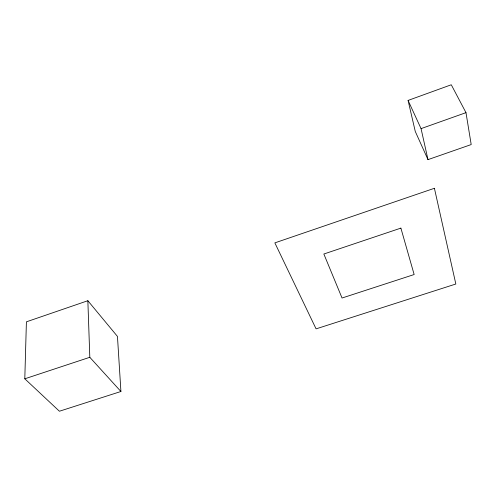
<?xml version="1.0" encoding="UTF-8"?>
<svg xmlns="http://www.w3.org/2000/svg" width="496" height="496" viewBox="0 0 496 496"><rect width="100%" height="100%" fill="white"/><g stroke="black" fill="none" stroke-linecap="round" stroke-linejoin="round"><path stroke-width="0.74" d="M24.8 378.801L26.406 321.83L87.854 300.719L117.459 336.424L120.919 391.493L59.415 411.234L24.8 378.801L89.813 357.294L120.919 391.493M408.072 100.428L451.279 84.766L465.986 112.654L471.2 144.565L427.992 159.631L415.27 131.446L408.072 100.428L421.054 128.625L427.992 159.631M421.054 128.625L465.986 112.654M87.854 300.719L89.813 357.294M434.409 188.282L274.852 242.873L316.076 328.867L455.836 284.016L434.409 188.282M400.886 228.11L323.851 254.014L342.042 298.022L414.148 274.536L400.886 228.11"/></g></svg>
